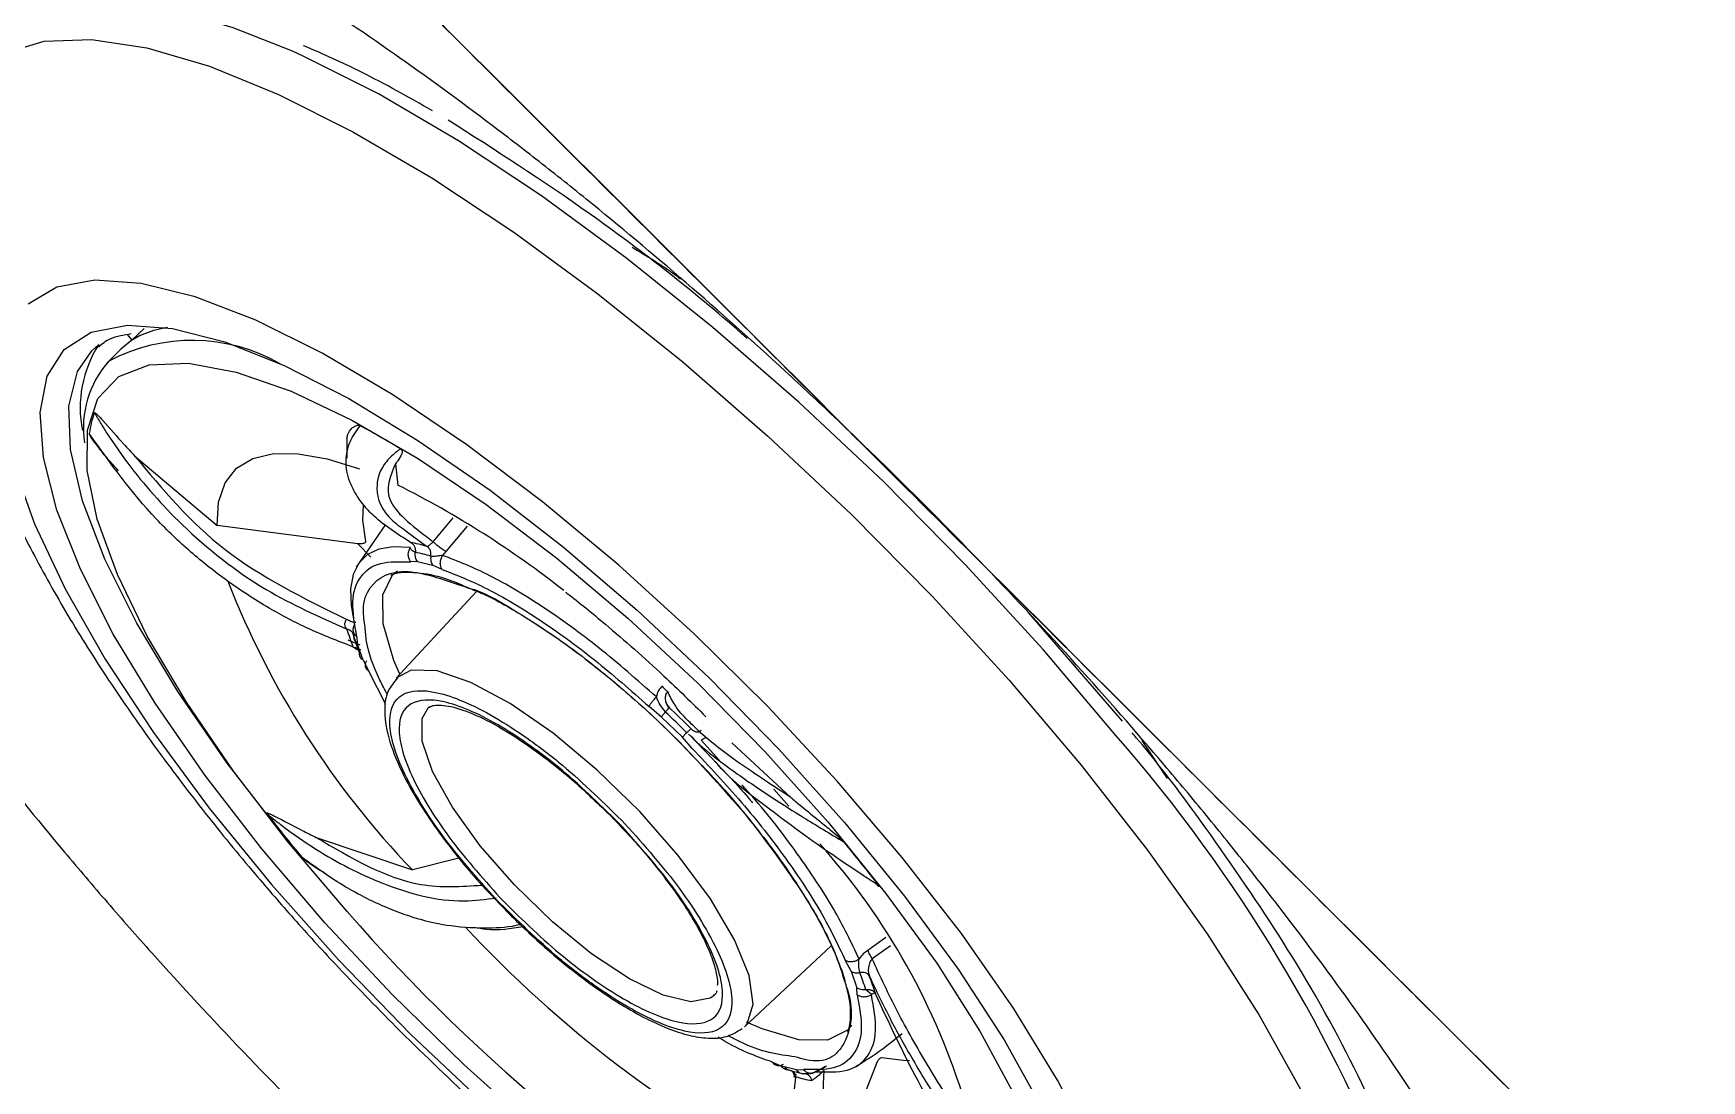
# Model space of a CAD drawing. Header units: inches. Extents: x 2 to 86, y -22 to 129.
# Drawn here: x 74.037 to 75.734, y 70.135 to 71.2 of the extents above; entities that cross this region are included whole.
import ezdxf

# ---------------------------------------------------------------- set-up
doc = ezdxf.new("R2010")
doc.units = ezdxf.units.IN
doc.header["$MEASUREMENT"] = 0
doc.layers.add('1', color=4, linetype='Continuous')
doc.layers.add('BDIM_CYAN', color=4, linetype='Continuous')

# ---------------------------------------------------------------- blocks, each defined once
blk = doc.blocks.new('2020 HS PILLOW')
at = {"layer": '1', "color": 2}
for points, knots in [([(5.8034, -0.0127), (5.5758, -0.0117), (5.1207, -0.0097), (4.4379, -0.0073), (3.7551, -0.0052), (3.0724, -0.0034), (2.3896, -0.0021), (1.7069, -0.001), (1.0241, -0.0003), (0.3414, 0), (-0.3414, 0), (-1.0241, -0.0003), (-1.7069, -0.001), (-2.3896, -0.0021), (-3.0724, -0.0034), (-3.7551, -0.0052), (-4.4379, -0.0073), (-5.1207, -0.0097), (-5.5758, -0.0117), (-5.8034, -0.0127)], [0, 0, 0, 0, 0.058824, 0.117648, 0.176472, 0.235295, 0.294119, 0.352942, 0.411765, 0.470588, 0.529412, 0.588235, 0.647058, 0.705881, 0.764705, 0.823528, 0.882352, 0.941176, 1, 1, 1, 1]), ([(5.8027, -0.0093), (4.0523, -0.005), (0.1838, 0.0045), (-3.6846, -0.0044), (-5.8027, -0.0093)], [0, 0, 0, 0, 0.452479, 1, 1, 1, 1]), ([(-5.1105, -0.9929), (-5.0125, -0.992), (-4.8162, -0.9901), (-4.5213, -0.9874), (-4.2256, -0.9849), (-3.929, -0.9826), (-3.6317, -0.9804), (-3.3335, -0.9784), (-3.0345, -0.9766), (-2.7347, -0.9749), (-2.4341, -0.9734), (-2.1327, -0.9721), (-1.8304, -0.9709), (-1.5274, -0.9699), (-1.2235, -0.9691), (-0.9188, -0.9685), (-0.6132, -0.968), (-0.3069, -0.9677), (0.0908, -0.9676), (0.5785, -0.9679), (1.1551, -0.9689), (1.7288, -0.9705), (2.2996, -0.9727), (2.8674, -0.9755), (3.4323, -0.979), (3.9943, -0.983), (4.5534, -0.9876), (4.9251, -0.9912), (5.1105, -0.9929)], [0, 0, 0, 0, 0.028776, 0.057631, 0.086566, 0.11558, 0.144673, 0.173846, 0.203098, 0.232429, 0.26184, 0.291331, 0.320902, 0.350552, 0.380282, 0.410091, 0.439981, 0.46995, 0.5, 0.556693, 0.613101, 0.669223, 0.725062, 0.780616, 0.835887, 0.890874, 0.945579, 1, 1, 1, 1]), ([(5.1101, -1.4421), (5.0128, -1.4412), (4.8181, -1.4394), (4.5261, -1.4369), (4.2341, -1.4345), (3.9421, -1.4324), (3.6501, -1.4303), (3.3581, -1.4285), (3.0661, -1.4267), (2.7741, -1.4252), (2.4821, -1.4238), (2.1901, -1.4225), (1.8981, -1.4214), (1.606, -1.4205), (1.314, -1.4197), (1.022, -1.4191), (0.73, -1.4186), (0.438, -1.4183), (0.146, -1.4182), (-0.146, -1.4182), (-0.438, -1.4183), (-0.73, -1.4186), (-1.022, -1.4191), (-1.314, -1.4197), (-1.606, -1.4205), (-1.8981, -1.4214), (-2.1901, -1.4225), (-2.4821, -1.4238), (-2.7741, -1.4252), (-3.0661, -1.4267), (-3.3581, -1.4285), (-3.6501, -1.4303), (-3.9421, -1.4324), (-4.2341, -1.4345), (-4.5261, -1.4369), (-4.8181, -1.4394), (-5.0128, -1.4412), (-5.1101, -1.4421)], [0, 0, 0, 0, 0.028576, 0.05715, 0.085725, 0.114298, 0.142871, 0.171443, 0.200015, 0.228587, 0.257158, 0.285728, 0.314298, 0.342868, 0.371438, 0.400008, 0.428577, 0.457146, 0.485715, 0.514285, 0.542854, 0.571423, 0.599992, 0.628562, 0.657132, 0.685702, 0.714272, 0.742842, 0.771413, 0.799985, 0.828557, 0.857129, 0.885702, 0.914275, 0.94285, 0.971424, 1, 1, 1, 1])]:
    blk.add_open_spline(points, degree=3, knots=knots, dxfattribs=at)
blk = doc.blocks.new('2026 RHYTHM')
at = {"layer": 'BDIM_CYAN', "color": 3}
for p, q in [((71.7767, 69.9141), (71.7642, 69.9024)), ((71.7642, 69.9024), (71.7528, 69.8931)), ((71.7592, 69.9081), (71.7642, 69.9024)), ((71.7528, 69.8931), (71.7388, 69.8792)), ((71.9829, 69.802), (71.9826, 69.7825)), ((71.7668, 69.7849), (71.8507, 69.7139)), ((72.0324, 69.7768), (72.0347, 69.755)), ((71.9938, 69.6952), (71.8507, 69.7139)), ((72.0222, 69.715), (71.9922, 69.6715)), ((72.0706, 69.6974), (72.0909, 69.7218)), ((72.1053, 69.7133), (72.0836, 69.6874)), ((72.0073, 69.6818), (71.9938, 69.6952)), ((72.0446, 69.7073), (72.0638, 69.6928)), ((72.0546, 69.6774), (72.0478, 69.6769)), ((72.0546, 69.6774), (72.07, 69.6737)), ((72.0836, 69.6874), (72.0802, 69.6836)), ((72.0796, 69.6693), (72.07, 69.6737)), ((72.1149, 69.6471), (72.0329, 69.5587)), ((72.7716, 69.515), (72.6757, 69.6257)), ((71.9838, 69.5977), (71.9961, 69.5928)), ((71.9896, 69.6059), (71.9897, 69.6011)), ((71.993, 69.6009), (71.9934, 69.594)), ((71.9992, 69.5772), (71.9934, 69.594)), ((71.9992, 69.5772), (72.0051, 69.5659)), ((72.0224, 69.532), (72.0051, 69.5659)), ((72.0653, 69.5285), (72.0668, 69.5299)), ((72.3028, 69.5192), (72.2901, 69.53)), ((72.3104, 69.5288), (72.3078, 69.5329)), ((72.3028, 69.5192), (72.324, 69.4987)), ((72.3341, 69.4874), (72.324, 69.4987)), ((72.3474, 69.4982), (72.343, 69.4957)), ((72.3619, 69.475), (72.343, 69.4957)), ((72.3742, 69.4929), (72.4342, 69.4376)), ((72.7914, 69.4953), (72.8172, 69.4567)), ((72.4172, 69.446), (72.4323, 69.4286)), ((71.9517, 69.3968), (72.0494, 69.3638)), ((72.0966, 69.3759), (72.0494, 69.3638)), ((72.1327, 69.3352), (72.1477, 69.3193)), ((72.3871, 69.2044), (72.4755, 69.2865)), ((72.5309, 69.2951), (72.5127, 69.282)), ((72.5358, 69.2868), (72.5171, 69.2733)), ((72.4956, 69.2608), (72.4897, 69.2721)), ((72.4956, 69.2608), (72.5014, 69.2439)), ((72.3569, 69.2368), (72.355, 69.2351)), ((72.5018, 69.237), (72.5014, 69.2439)), ((72.5163, 69.2371), (72.5104, 69.2422)), ((72.5205, 69.2391), (72.5163, 69.2371)), ((72.4152, 69.1687), (72.4248, 69.1643)), ((72.471, 69.0383), (72.5212, 69.1658)), ((72.4402, 69.1605), (72.4248, 69.1643)), ((72.4402, 69.1605), (72.4471, 69.1611))]:
    blk.add_line(p, q, dxfattribs=at)
at = {"layer": 'BDIM_CYAN', "color": 3, "flags": 128}
for points in [[(71.9275, 70.196), (71.8672, 70.22), (71.8027, 70.2389), (71.7456, 70.2476), (71.6969, 70.2458), (71.6571, 70.2337), (71.6269, 70.2114), (71.6218, 70.2055)], [(71.5822, 70.1307), (71.5858, 70.1405), (71.6058, 70.1723), (71.6357, 70.1943), (71.675, 70.2063), (71.7231, 70.208), (71.7794, 70.1995), (71.8431, 70.1808), (71.9133, 70.1522), (71.989, 70.1142), (72.0691, 70.0673), (72.1526, 70.012), (72.2382, 69.9493), (72.3248, 69.8799), (72.4111, 69.8049), (72.4959, 69.7253), (72.578, 69.6422), (72.6564, 69.5568), (72.7298, 69.4702)], [(72.7654, 69.5002), (72.691, 69.5879), (72.6117, 69.6744), (72.5285, 69.7586), (72.4425, 69.8392), (72.3551, 69.9152), (72.2674, 69.9855), (72.1807, 70.0491), (72.0962, 70.105), (72.015, 70.1526), (71.9383, 70.1911), (71.9275, 70.196)], [(72.5477, 69.3766), (72.4816, 69.4541), (72.4106, 69.5303), (72.3361, 69.6039), (72.2594, 69.6736), (72.1818, 69.738), (72.1047, 69.7961), (72.0295, 69.8468), (71.9575, 69.8892), (71.8901, 69.9226), (71.8283, 69.9463), (71.7734, 69.9599), (71.7263, 69.9633), (71.6878, 69.9563), (71.6587, 69.939)], [(71.6432, 69.7763), (71.6649, 69.7158), (71.6964, 69.6494), (71.737, 69.5782), (71.7861, 69.5036), (71.8428, 69.4267), (71.906, 69.3491), (71.9747, 69.272), (72.0476, 69.197), (72.1234, 69.1252)], [(72.7419, 69.0812), (72.7057, 69.1501), (72.6608, 69.2232), (72.6078, 69.2992), (72.5477, 69.3766)], [(71.8964, 69.3851), (71.8385, 69.4599), (71.7878, 69.5332), (71.7452, 69.6035), (71.7117, 69.6694), (71.6878, 69.7296), (71.6741, 69.7831), (71.6707, 69.8287), (71.6779, 69.8656), (71.6953, 69.893), (71.7228, 69.9105), (71.7596, 69.9176), (71.8053, 69.9142), (71.8587, 69.9005), (71.919, 69.8766), (71.9849, 69.8431), (72.0551, 69.8005), (72.1284, 69.7497), (72.2032, 69.6918), (72.278, 69.6278), (72.3516, 69.5589), (72.4223, 69.4866), (72.4889, 69.4122), (72.55, 69.3372), (72.6045, 69.263), (72.6512, 69.191), (72.6894, 69.1228)], [(72.176, 69.0993), (72.1016, 69.1659), (72.0293, 69.2367), (71.9604, 69.3102), (71.8964, 69.3851)], [(71.7233, 69.8915), (71.7279, 69.8957), (71.7308, 69.898)], [(71.9368, 69.3762), (71.9186, 69.3982), (71.8611, 69.4725), (71.811, 69.5451), (71.7692, 69.6147), (71.7367, 69.6798), (71.714, 69.739), (71.7016, 69.7912), (71.6998, 69.8353), (71.7087, 69.8704), (71.7233, 69.8915)], [(71.9831, 69.3214), (71.9229, 69.392), (71.8676, 69.4641), (71.8195, 69.5344), (71.7798, 69.6015), (71.7494, 69.664), (71.7288, 69.7205), (71.7186, 69.7699), (71.7189, 69.811), (71.7296, 69.8431), (71.7507, 69.8653), (71.7817, 69.8774), (71.8218, 69.8789), (71.8702, 69.8698), (71.926, 69.8504), (71.9878, 69.8211), (72.0545, 69.7824), (72.1245, 69.7353), (72.1964, 69.6807), (72.2686, 69.6198), (72.3397, 69.5538), (72.408, 69.4842), (72.4722, 69.4125), (72.5308, 69.3402), (72.5827, 69.2689), (72.6267, 69.2), (72.6618, 69.135)], [(71.8507, 69.7139), (71.8523, 69.7378), (71.8589, 69.7574), (71.8705, 69.7722), (71.887, 69.7821), (71.908, 69.7871), (71.9334, 69.7869), (71.9627, 69.7817), (71.9956, 69.7715)], [(71.9993, 69.7351), (71.9988, 69.7194), (72.0017, 69.6978)], [(72.0473, 69.6915), (72.03, 69.6922), (72.0154, 69.6898), (72.0036, 69.6843), (71.9948, 69.6757), (71.9891, 69.6641), (71.9865, 69.6496), (71.987, 69.6326), (71.9907, 69.613)], [(72.0366, 69.5628), (72.0307, 69.5767), (72.0197, 69.6141), (72.0192, 69.6435), (72.0292, 69.6637), (72.0343, 69.6678)], [(72.3871, 69.2044), (72.3898, 69.2073), (72.3962, 69.2274), (72.3919, 69.2564), (72.3771, 69.2927), (72.3525, 69.3343), (72.3197, 69.3786), (72.2806, 69.4232), (72.2374, 69.4653), (72.1927, 69.5027), (72.149, 69.533), (72.1089, 69.5545), (72.0746, 69.5661), (72.0483, 69.567), (72.0329, 69.5587)], [(72.355, 69.2351), (72.3524, 69.2333), (72.3326, 69.2296), (72.3046, 69.2364), (72.2702, 69.2531), (72.2317, 69.2786), (72.1918, 69.3112), (72.1532, 69.3487), (72.1185, 69.3884), (72.0901, 69.4277), (72.07, 69.464), (72.0594, 69.4947), (72.0592, 69.5177), (72.0653, 69.5285)], [(72.7298, 69.4702), (72.7972, 69.3838), (72.8578, 69.2987), (72.9106, 69.2161), (72.9549, 69.1371), (72.9901, 69.063), (73.0157, 68.9946), (73.0314, 68.9331), (73.0368, 68.8791), (73.032, 68.8336), (73.017, 68.7971), (72.992, 68.7702), (72.9593, 68.7537)], [(72.4962, 69.2059), (72.492, 69.2008), (72.4718, 69.1907), (72.4424, 69.1912), (72.4051, 69.2022), (72.3891, 69.2091)], [(72.527, 69.173), (72.5485, 69.1703), (72.5551, 69.1702)]]:
    blk.add_lwpolyline(points, dxfattribs=at)
at = {"layer": 'BDIM_CYAN', "color": 3}
for centre, radius, start, end in [((71.8117, 69.8252), 0.0906, 97.3184, 121.6097), ((71.8305, 69.8335), 0.119, 147.4428, 191.0516), ((71.8255, 69.7211), 0.181, 60.3557, 117.9808), ((71.8158, 69.8134), 0.101, 138.1048, 188.7504), ((71.8205, 69.7946), 0.1005, 160.2183, 172.7061), ((71.5115, 68.9208), 1.0175, 58.8811, 61.5466), ((71.5938, 68.8753), 0.984, 51.7208, 63.3812), ((72.0128, 69.5177), 0.1824, 73.7702, 79.0379), ((72.0188, 69.5132), 0.1767, 73.7702, 79.0379), ((72.6925, 69.9816), 0.8918, 201.3222, 223.8507), ((72.2303, 69.6836), 0.2586, 196.8842, 201.0576), ((72.2294, 69.6738), 0.2505, 196.8841, 201.0576), ((71.522, 68.6938), 1.1427, 45.1049, 46.6217), ((71.4999, 68.6717), 1.1799, 45.1049, 46.6217), ((71.5497, 68.4409), 1.6125, 21.0677, 41.068), ((73.3355, 70.5364), 1.8168, 217.8719, 219.683), ((71.9418, 68.9244), 0.6998, 16.7647, 41.7361), ((71.09, 68.2323), 1.8168, 37.8719, 39.6829), ((73.3046, 70.4668), 1.7487, 220.9173, 240.9293), ((73.0131, 70.1569), 1.246, 223.1042, 242.1976), ((72.2708, 69.1695), 0.2505, 16.8841, 21.0576), ((72.273, 69.1628), 0.2586, 16.8841, 21.0576), ((72.4833, 69.3375), 0.1843, 253.8338, 257.5778), ((72.4904, 69.3287), 0.1824, 253.7711, 259.0375)]:
    blk.add_arc(centre, radius, start, end, dxfattribs=at)
for points, knots in [([(74.7783, 69.655), (74.5347, 69.8993), (74.0473, 70.3878), (73.316, 71.1203), (72.5844, 71.8525), (71.8525, 72.5844), (71.1203, 73.316), (70.3878, 74.0473), (69.8993, 74.5347), (69.655, 74.7783)], [0, 0, 0, 0, 0.142857, 0.285714, 0.428571, 0.571429, 0.714286, 0.857143, 1, 1, 1, 1]), ([(71.3327, 70.4608), (71.3636, 70.4703), (71.3999, 70.4729), (71.4622, 70.467), (71.4842, 70.4633), (71.5311, 70.4526), (71.5559, 70.4455), (71.6329, 70.4196), (71.688, 70.396), (71.7615, 70.3589), (71.7765, 70.351), (71.8068, 70.3346), (71.8222, 70.326), (71.8691, 70.299), (71.9007, 70.2797), (71.9969, 70.218), (72.0628, 70.1719), (72.1474, 70.1079), (72.1645, 70.0947), (72.1985, 70.068), (72.2156, 70.0544), (72.2665, 70.013), (72.3342, 69.9561), (72.4015, 69.8959), (72.4517, 69.8495), (72.4685, 69.8339), (72.5018, 69.8021), (72.5185, 69.786), (72.6011, 69.7051), (72.6644, 69.6392), (72.7554, 69.5386), (72.7851, 69.5047), (72.8286, 69.4535), (72.843, 69.4363), (72.871, 69.4022), (72.8847, 69.3852), (72.9519, 69.3006), (73.0011, 69.2339), (73.0569, 69.1519), (73.0678, 69.1355), (73.089, 69.103), (73.0993, 69.0868), (73.1288, 69.0389), (73.1471, 69.0078), (73.1973, 68.9168), (73.225, 68.8592), (73.2574, 68.7775), (73.2665, 68.7514), (73.2814, 68.7017), (73.2872, 68.6781), (73.2954, 68.6333), (73.2979, 68.612), (73.2996, 68.572), (73.2987, 68.5531), (73.291, 68.5013), (73.2792, 68.4729), (73.2564, 68.4447), (73.2514, 68.4395), (73.2406, 68.4298), (73.2348, 68.4253), (73.2161, 68.413), (73.2021, 68.4065), (73.1559, 68.3919), (73.1194, 68.3887), (73.0665, 68.393), (73.0555, 68.3942), (73.0329, 68.3976), (73.0213, 68.3997), (72.9858, 68.4072), (72.9363, 68.4205), (72.8825, 68.4401), (72.8405, 68.4572), (72.8262, 68.4633), (72.7972, 68.4764), (72.7823, 68.4833), (72.7072, 68.5199), (72.6448, 68.5548), (72.5477, 68.6153), (72.5147, 68.6368), (72.4644, 68.6713), (72.4474, 68.6831), (72.4135, 68.7074), (72.3965, 68.7197), (72.3117, 68.7828), (72.2437, 68.8373), (72.1587, 68.9105), (72.1416, 68.9254), (72.1076, 68.9557), (72.0905, 68.9711), (72.0399, 69.0176), (72.0067, 69.0492), (71.9087, 69.1453), (71.8454, 69.2114), (71.7691, 69.2965), (71.754, 69.3137), (71.7244, 69.3478), (71.7098, 69.3649), (71.667, 69.4161), (71.6394, 69.4501), (71.5864, 69.5181), (71.5609, 69.552), (71.5119, 69.6198), (71.4884, 69.6537), (71.4223, 69.7535), (71.3839, 69.8175), (71.3345, 69.9098), (71.3194, 69.94), (71.2922, 69.999), (71.2803, 70.0274), (71.2492, 70.1092), (71.2349, 70.1595), (71.225, 70.2167), (71.2234, 70.2278), (71.2211, 70.2495), (71.2204, 70.26), (71.2195, 70.2903), (71.2205, 70.309), (71.2258, 70.3436), (71.2301, 70.3594), (71.239, 70.381), (71.2424, 70.3878), (71.2499, 70.4007), (71.2541, 70.4068), (71.2772, 70.4352), (71.3018, 70.4513), (71.3327, 70.4608)], [0, 0, 0, 0, 0.03125, 0.03125, 0.046875, 0.046875, 0.0625, 0.0625, 0.09375, 0.09375, 0.101563, 0.101563, 0.109375, 0.109375, 0.125, 0.125, 0.15625, 0.15625, 0.164063, 0.164063, 0.171875, 0.171875, 0.1875, 0.203125, 0.203125, 0.210938, 0.210938, 0.21875, 0.21875, 0.25, 0.25, 0.265625, 0.265625, 0.273438, 0.273438, 0.28125, 0.28125, 0.3125, 0.3125, 0.320313, 0.320313, 0.328125, 0.328125, 0.34375, 0.34375, 0.375, 0.375, 0.390625, 0.390625, 0.40625, 0.40625, 0.421875, 0.421875, 0.4375, 0.4375, 0.46875, 0.46875, 0.476563, 0.476563, 0.484375, 0.484375, 0.5, 0.5, 0.53125, 0.53125, 0.539063, 0.539063, 0.546875, 0.546875, 0.5625, 0.578125, 0.578125, 0.585938, 0.585938, 0.59375, 0.59375, 0.625, 0.625, 0.640625, 0.640625, 0.648438, 0.648438, 0.65625, 0.65625, 0.6875, 0.6875, 0.695313, 0.695313, 0.703125, 0.703125, 0.71875, 0.71875, 0.75, 0.75, 0.757813, 0.757813, 0.765625, 0.765625, 0.78125, 0.78125, 0.796875, 0.796875, 0.8125, 0.8125, 0.84375, 0.84375, 0.859375, 0.859375, 0.875, 0.875, 0.90625, 0.90625, 0.914063, 0.914063, 0.921875, 0.921875, 0.9375, 0.9375, 0.953125, 0.953125, 0.960938, 0.960938, 0.96875, 0.96875, 1, 1, 1, 1]), ([(72.0698, 70.1356), (72.0456, 70.1493), (72.0001, 70.175), (71.9583, 70.1932), (71.9388, 70.2017)], [0, 0, 0, 0, 0.532734, 1, 1, 1, 1]), ([(71.5838, 70.1356), (71.58, 70.1226), (71.5716, 70.094), (71.5658, 70.0414), (71.5671, 69.9746), (71.5796, 69.8985), (71.6029, 69.82), (71.6326, 69.7472), (71.6661, 69.6795), (71.7033, 69.6143), (71.7449, 69.5491), (71.7902, 69.4846), (71.8383, 69.4214), (71.8846, 69.3649), (71.929, 69.3137), (71.9764, 69.2616), (72.0119, 69.2255), (72.0326, 69.2043)], [0, 0, 0, 0, 0.047072, 0.103928, 0.167376, 0.25296, 0.339459, 0.419867, 0.492032, 0.561417, 0.632032, 0.701241, 0.766271, 0.831928, 0.880139, 0.929715, 1, 1, 1, 1]), ([(72.39, 69.9042), (72.3864, 69.9073), (72.3333, 69.9538), (72.2286, 70.0349), (72.1335, 70.0956), (72.0859, 70.126)], [0, 0, 0, 0, 0.034513, 0.517257, 1, 1, 1, 1]), ([(72.2729, 69.997), (72.2878, 69.988), (72.3039, 69.9783), (72.3209, 69.9657), (72.3221, 69.9648)], [0, 0, 0, 0, 0.9245388, 1, 1, 1, 1]), ([(71.73, 69.8955), (71.7338, 69.8987), (71.7418, 69.9053), (71.7559, 69.9078), (71.7634, 69.9091)], [0, 0, 0, 0, 0.4686691, 1, 1, 1, 1]), ([(71.726, 69.8286), (71.726, 69.8287), (71.726, 69.8287), (71.7262, 69.8288), (71.7264, 69.8287), (71.7268, 69.8285), (71.7276, 69.8279), (71.7304, 69.8252), (71.7401, 69.8144), (71.7523, 69.8004), (71.7632, 69.7888), (71.7668, 69.7849)], [0, 0, 0, 0, 0.0055006, 0.0110552, 0.016084, 0.0215799, 0.030977, 0.0603237, 0.1952739, 0.7306037, 1, 1, 1, 1]), ([(71.726, 69.8286), (71.7264, 69.828), (71.7274, 69.8262), (71.7305, 69.8209), (71.7407, 69.8043), (71.7664, 69.7668), (71.8176, 69.7089), (71.893, 69.6486), (71.9548, 69.621), (71.9828, 69.6085)], [0, 0, 0, 0, 0.007325, 0.019566, 0.058651, 0.192116, 0.441769, 0.746986, 1, 1, 1, 1]), ([(72.0475, 69.6968), (72.0341, 69.7054), (72.0152, 69.7175), (71.9994, 69.7349), (71.9911, 69.7467), (71.9838, 69.7618), (71.9807, 69.7797), (71.9846, 69.7989), (71.9925, 69.8101), (71.9963, 69.8154)], [0, 0, 0, 0, 0.229238, 0.322198, 0.414546, 0.50635, 0.67863, 0.847274, 1, 1, 1, 1]), ([(71.9829, 69.802), (71.9831, 69.8032), (71.9835, 69.8066), (71.9857, 69.8107), (71.9888, 69.8139), (71.9919, 69.8153), (71.9937, 69.8165), (71.996, 69.8155), (71.9963, 69.8154)], [0, 0, 0, 0, 0.191797, 0.519052, 0.729035, 0.856173, 0.983899, 1, 1, 1, 1]), ([(71.7505, 69.7696), (71.7468, 69.7736), (71.7396, 69.7813), (71.7314, 69.7916), (71.7258, 69.7991), (71.7228, 69.8035), (71.7214, 69.8058), (71.7209, 69.8069), (71.7209, 69.8073), (71.7208, 69.8074)], [0, 0, 0, 0, 0.312375, 0.613129, 0.794948, 0.899841, 0.958079, 0.989456, 1, 1, 1, 1]), ([(71.9889, 69.5907), (71.9737, 69.5965), (71.9444, 69.6077), (71.9013, 69.6306), (71.8611, 69.6567), (71.8229, 69.6872), (71.7721, 69.7352), (71.742, 69.7776), (71.7208, 69.8074)], [0, 0, 0, 0, 0.134858, 0.259599, 0.404069, 0.533562, 0.672142, 1, 1, 1, 1]), ([(71.7668, 69.7849), (71.795, 69.751), (71.8521, 69.6826), (71.9389, 69.64), (71.9827, 69.6185)], [0, 0, 0, 0, 0.495173, 1, 1, 1, 1]), ([(72.0374, 69.7919), (72.0371, 69.7917), (72.0364, 69.7912), (72.0343, 69.7897), (72.0282, 69.7847), (72.0168, 69.7727), (72.0104, 69.7504), (72.019, 69.7252), (72.0392, 69.7111), (72.0446, 69.7073)], [0, 0, 0, 0, 0.008532, 0.022791, 0.06832, 0.223789, 0.514602, 0.870138, 1, 1, 1, 1]), ([(72.0324, 69.7768), (72.0268, 69.7642), (72.0156, 69.7387), (72.0521, 69.7113), (72.0706, 69.6974)], [0, 0, 0, 0, 0.495173, 1, 1, 1, 1]), ([(72.0374, 69.7919), (72.0375, 69.7918), (72.0376, 69.7917), (72.0379, 69.7915), (72.0382, 69.7912), (72.0384, 69.7909), (72.0388, 69.7904), (72.0392, 69.7887), (72.0379, 69.7846), (72.0351, 69.7807), (72.0331, 69.7778), (72.0324, 69.7768)], [0, 0, 0, 0, 0.0055006, 0.0110552, 0.016084, 0.0215799, 0.030977, 0.0603237, 0.1952739, 0.7306037, 1, 1, 1, 1]), ([(72.0017, 69.6978), (72.0017, 69.6975), (72.0018, 69.6971), (72.0012, 69.6964), (72.0003, 69.6958), (71.999, 69.6954), (71.9967, 69.6951), (71.9949, 69.6952), (71.9938, 69.6952)], [0, 0, 0, 0, 0.127623, 0.255996, 0.374285, 0.494115, 0.688929, 1, 1, 1, 1]), ([(72.0638, 69.6928), (72.0642, 69.6928), (72.0648, 69.6929), (72.0662, 69.6937), (72.0675, 69.6946), (72.0685, 69.6955), (72.0696, 69.6964), (72.0702, 69.6971), (72.0706, 69.6974)], [0, 0, 0, 0, 0.277558, 0.532524, 0.651825, 0.767232, 0.882131, 1, 1, 1, 1]), ([(72.0682, 69.6828), (72.0683, 69.6839), (72.0685, 69.6862), (72.0675, 69.6892), (72.0659, 69.6915), (72.0645, 69.6924), (72.0638, 69.6928)], [0, 0, 0, 0, 0.266689, 0.531115, 0.778754, 1, 1, 1, 1]), ([(72.0836, 69.6874), (72.0832, 69.6876), (72.0824, 69.6881), (72.0807, 69.6891), (72.0788, 69.6905), (72.0767, 69.6921), (72.0746, 69.6937), (72.0729, 69.6952), (72.0715, 69.6965), (72.0709, 69.6971), (72.0706, 69.6974)], [0, 0, 0, 0, 0.112211, 0.235183, 0.366441, 0.502102, 0.637431, 0.767756, 0.88937, 1, 1, 1, 1]), ([(71.993, 69.6009), (71.9908, 69.6133), (71.9862, 69.6384), (71.9952, 69.6633), (72.0147, 69.6779), (72.0368, 69.6773), (72.0478, 69.6769)], [0, 0, 0, 0, 0.247012, 0.5, 0.752988, 1, 1, 1, 1]), ([(72.0524, 69.6866), (72.0511, 69.6872), (72.0487, 69.6883), (72.0477, 69.6905), (72.0473, 69.6915)], [0, 0, 0, 0, 0.571404, 1, 1, 1, 1]), ([(72.0682, 69.6828), (72.0681, 69.6819), (72.0679, 69.6803), (72.0682, 69.6778), (72.0689, 69.6756), (72.0696, 69.6743), (72.07, 69.6737)], [0, 0, 0, 0, 0.257259, 0.51339, 0.762603, 1, 1, 1, 1]), ([(72.0802, 69.6836), (72.0793, 69.6835), (72.078, 69.6833), (72.0759, 69.6829), (72.0736, 69.6825), (72.0707, 69.6823), (72.069, 69.6826), (72.0682, 69.6828)], [0, 0, 0, 0, 0.224307, 0.303573, 0.473827, 0.745729, 1, 1, 1, 1]), ([(72.2976, 69.5397), (72.2782, 69.5567), (72.2395, 69.5908), (72.1817, 69.6323), (72.1269, 69.6653), (72.0958, 69.6775), (72.0802, 69.6836)], [0, 0, 0, 0, 0.25, 0.5, 0.75, 1, 1, 1, 1]), ([(72.0014, 69.6104), (72.0005, 69.6165), (71.998, 69.6334), (72.0077, 69.6579), (72.038, 69.6744), (72.0844, 69.6582), (72.1064, 69.6504)], [0, 0, 0, 0, 0.110295, 0.305973, 0.669472, 1, 1, 1, 1]), ([(72.0278, 69.6638), (72.0277, 69.6638), (72.0271, 69.6634), (72.033, 69.6658), (72.0428, 69.6668), (72.0606, 69.6658), (72.0815, 69.6614), (72.0998, 69.6535), (72.1065, 69.6505)], [0, 0, 0, 0, 0.017275, 0.135367, 0.318501, 0.505868, 0.816348, 1, 1, 1, 1]), ([(72.0796, 69.6693), (72.0945, 69.6635), (72.1246, 69.6517), (72.1779, 69.6197), (72.2341, 69.5792), (72.2716, 69.5463), (72.2901, 69.53)], [0, 0, 0, 0, 0.2470114, 0.5, 0.7529886, 1, 1, 1, 1]), ([(74.7783, 69.655), (74.7057, 69.5835), (74.6323, 69.511), (74.4823, 69.3629), (74.4059, 69.2877), (74.1729, 69.0577), (74.0126, 68.8986), (73.5178, 68.4035), (73.1691, 68.0495), (72.6197, 67.4818), (72.4322, 67.2864), (72.0484, 66.8835), (71.8521, 66.676), (71.4502, 66.2495), (71.2446, 66.0305), (70.9276, 65.6955), (70.8205, 65.5829), (70.6566, 65.4125), (70.6014, 65.3554), (70.4905, 65.2409), (70.4348, 65.1836), (70.379, 65.1262)], [0, 0, 0, 0, 0.0625, 0.0625, 0.125, 0.125, 0.25, 0.25, 0.5, 0.5, 0.625, 0.625, 0.75, 0.75, 0.875, 0.875, 0.9375, 0.9375, 0.96875, 0.96875, 1, 1, 1, 1]), ([(72.1064, 69.6504), (72.1084, 69.6499), (72.1223, 69.6464), (72.1575, 69.6254), (72.2058, 69.5942), (72.2569, 69.5538), (72.3218, 69.4959), (72.3639, 69.4478), (72.3913, 69.4166)], [0, 0, 0, 0, 0.027766, 0.192549, 0.360829, 0.529109, 0.693892, 1, 1, 1, 1]), ([(72.1065, 69.6505), (72.1114, 69.6486), (72.1294, 69.6416), (72.1631, 69.6221), (72.2027, 69.5957), (72.2361, 69.5703), (72.2658, 69.5456), (72.2939, 69.5205), (72.3127, 69.5021), (72.3217, 69.4933)], [0, 0, 0, 0, 0.081528, 0.29798, 0.481574, 0.624874, 0.741212, 0.876168, 1, 1, 1, 1]), ([(72.2051, 69.6463), (72.2055, 69.646), (72.2184, 69.6364), (72.2422, 69.6167), (72.2753, 69.5883), (72.3098, 69.5571), (72.3338, 69.5335), (72.348, 69.5196)], [0, 0, 0, 0, 0.010185, 0.289059, 0.49328, 0.700586, 1, 1, 1, 1]), ([(71.9828, 69.6085), (71.9823, 69.6092), (71.9813, 69.6105), (71.9807, 69.6128), (71.9808, 69.6147), (71.9812, 69.6161), (71.9818, 69.6174), (71.9824, 69.6181), (71.9827, 69.6185)], [0, 0, 0, 0, 0.277554, 0.532524, 0.651828, 0.767234, 0.882133, 1, 1, 1, 1]), ([(71.9919, 69.6155), (71.9915, 69.6154), (71.9906, 69.6153), (71.9888, 69.6157), (71.9867, 69.6164), (71.9846, 69.6174), (71.9833, 69.6181), (71.9827, 69.6185)], [0, 0, 0, 0, 0.2089868, 0.4239841, 0.6310335, 0.8242433, 1, 1, 1, 1]), ([(71.9897, 69.6011), (71.9896, 69.602), (71.9895, 69.6039), (71.9878, 69.6062), (71.9855, 69.6078), (71.9837, 69.6083), (71.9828, 69.6085)], [0, 0, 0, 0, 0.2666888, 0.5311147, 0.7787535, 1, 1, 1, 1]), ([(72.0241, 69.542), (72.0214, 69.547), (72.0107, 69.5671), (72.0027, 69.5908), (72.0017, 69.6058), (72.0014, 69.6104)], [0, 0, 0, 0, 0.184166, 0.747564, 1, 1, 1, 1]), ([(71.997, 69.5876), (71.9966, 69.5875), (71.9948, 69.5872), (71.9919, 69.5882), (71.9899, 69.5898), (71.9889, 69.5907)], [0, 0, 0, 0, 0.131949, 0.569734, 1, 1, 1, 1]), ([(72.0344, 69.559), (72.0307, 69.5547), (72.0225, 69.5452), (72.0201, 69.5228), (72.025, 69.4951), (72.0389, 69.4615), (72.0579, 69.4286), (72.0777, 69.4), (72.0973, 69.3747), (72.1149, 69.3536), (72.1276, 69.3404), (72.1327, 69.3352)], [0, 0, 0, 0, 0.096245, 0.213566, 0.369404, 0.521076, 0.655404, 0.764303, 0.847399, 0.939063, 1, 1, 1, 1]), ([(72.1348, 69.3336), (72.1154, 69.3555), (72.0856, 69.3891), (72.0562, 69.4334), (72.0389, 69.4656), (72.0285, 69.4938), (72.0243, 69.5232), (72.0354, 69.5459), (72.0662, 69.5477), (72.1009, 69.5361), (72.1324, 69.5202), (72.1666, 69.498), (72.2123, 69.4633), (72.2449, 69.4312), (72.266, 69.4104)], [0, 0, 0, 0, 0.119728, 0.18418, 0.25, 0.31582, 0.380272, 0.5, 0.619728, 0.68418, 0.75, 0.81582, 0.880272, 1, 1, 1, 1]), ([(72.3035, 69.5506), (72.3021, 69.5491), (72.2992, 69.5461), (72.2981, 69.542), (72.2976, 69.5397)], [0, 0, 0, 0, 0.459104, 1, 1, 1, 1]), ([(72.3069, 69.5244), (72.3049, 69.5267), (72.301, 69.5314), (72.2987, 69.5369), (72.2976, 69.5397)], [0, 0, 0, 0, 0.490746, 1, 1, 1, 1]), ([(72.3035, 69.5506), (72.304, 69.5499), (72.3052, 69.5486), (72.3068, 69.547), (72.3082, 69.5457), (72.3088, 69.5453), (72.3091, 69.5451)], [0, 0, 0, 0, 0.245337, 0.5, 0.754663, 1, 1, 1, 1]), ([(72.3091, 69.5451), (72.3086, 69.5445), (72.3077, 69.5435), (72.3067, 69.5408), (72.3064, 69.5372), (72.3075, 69.5329), (72.3093, 69.5305), (72.3102, 69.5293)], [0, 0, 0, 0, 0.111418, 0.230072, 0.482003, 0.743082, 1, 1, 1, 1]), ([(72.3334, 69.5121), (72.3314, 69.514), (72.3242, 69.5209), (72.3156, 69.5318), (72.3112, 69.5407), (72.3091, 69.5451)], [0, 0, 0, 0, 0.166588, 0.586701, 1, 1, 1, 1]), ([(72.2624, 69.4083), (72.2424, 69.428), (72.2117, 69.4583), (72.1685, 69.4912), (72.1361, 69.5122), (72.1064, 69.5272), (72.0735, 69.5381), (72.0444, 69.5364), (72.0339, 69.5149), (72.0379, 69.4871), (72.0477, 69.4604), (72.0641, 69.4301), (72.0918, 69.3882), (72.1201, 69.3564), (72.1384, 69.3357)], [0, 0, 0, 0, 0.119728, 0.18418, 0.25, 0.31582, 0.380272, 0.5, 0.619728, 0.68418, 0.75, 0.81582, 0.880272, 1, 1, 1, 1]), ([(72.0663, 69.5288), (72.0673, 69.5296), (72.0694, 69.5314), (72.0848, 69.5317), (72.1095, 69.5239), (72.1381, 69.5094), (72.1653, 69.4919), (72.1895, 69.474), (72.2171, 69.4515), (72.2367, 69.4327), (72.2492, 69.4208)], [0, 0, 0, 0, 0.10685, 0.252411, 0.401188, 0.541325, 0.660304, 0.753745, 0.842491, 1, 1, 1, 1]), ([(72.3327, 69.5075), (72.3334, 69.5068), (72.3349, 69.5054), (72.3373, 69.5043), (72.3393, 69.5041), (72.3408, 69.5043), (72.3421, 69.5049), (72.3428, 69.5055), (72.3431, 69.5058)], [0, 0, 0, 0, 0.27767, 0.532627, 0.651875, 0.767289, 0.882123, 1, 1, 1, 1]), ([(72.4342, 69.4376), (72.4162, 69.4493), (72.3806, 69.4727), (72.349, 69.4967), (72.3365, 69.5091), (72.3334, 69.5121)], [0, 0, 0, 0, 0.433668, 0.86159, 1, 1, 1, 1]), ([(72.3217, 69.4933), (72.3372, 69.4772), (72.3587, 69.4549), (72.3802, 69.4301), (72.3867, 69.4219), (72.3881, 69.4201)], [0, 0, 0, 0, 0.667921, 0.929049, 1, 1, 1, 1]), ([(72.3304, 69.5019), (72.3451, 69.4868), (72.3659, 69.4654), (72.3871, 69.4419), (72.3939, 69.4339), (72.3954, 69.4321)], [0, 0, 0, 0, 0.6554201, 0.9230037, 1, 1, 1, 1]), ([(72.3323, 69.5006), (72.3344, 69.4983), (72.3431, 69.489), (72.3665, 69.4708), (72.4028, 69.4453), (72.4442, 69.4188), (72.4743, 69.4007), (72.4882, 69.3924)], [0, 0, 0, 0, 0.074529, 0.308403, 0.551817, 0.792833, 1, 1, 1, 1]), ([(73.0598, 69.0325), (73.0559, 69.0454), (73.0459, 69.0787), (73.0122, 69.1562), (72.9562, 69.2608), (72.8745, 69.3824), (72.8165, 69.462), (72.7831, 69.5014), (72.7816, 69.5031)], [0, 0, 0, 0, 0.098065, 0.253963, 0.532161, 0.768187, 0.989742, 1, 1, 1, 1]), ([(72.3341, 69.4874), (72.3512, 69.4691), (72.3858, 69.4323), (72.4301, 69.3754), (72.4668, 69.3203), (72.4821, 69.288), (72.4897, 69.2721)], [0, 0, 0, 0, 0.247011, 0.5, 0.752989, 1, 1, 1, 1]), ([(72.5242, 69.3476), (72.5235, 69.348), (72.5217, 69.3492), (72.5162, 69.3527), (72.4993, 69.3639), (72.4619, 69.389), (72.4086, 69.4282), (72.3693, 69.4586), (72.3583, 69.4735), (72.3578, 69.4741)], [0, 0, 0, 0, 0.0096178, 0.0256915, 0.0770167, 0.2522846, 0.5801261, 0.9809335, 1, 1, 1, 1]), ([(72.5038, 69.2733), (72.4959, 69.29), (72.48, 69.3233), (72.4419, 69.38), (72.4093, 69.4232), (72.3881, 69.4463), (72.3844, 69.4503)], [0, 0, 0, 0, 0.31163, 0.62326, 0.93489, 1, 1, 1, 1]), ([(72.4342, 69.4376), (72.4373, 69.435), (72.4459, 69.4279), (72.4587, 69.4174), (72.471, 69.4075), (72.4797, 69.4), (72.4852, 69.3956), (72.4879, 69.3927), (72.4882, 69.3924)], [0, 0, 0, 0, 0.191782, 0.518998, 0.728969, 0.85611, 0.98384, 1, 1, 1, 1]), ([(70.4197, 65.0669), (70.4766, 65.1228), (70.5332, 65.1783), (70.6458, 65.2882), (70.7017, 65.3427), (70.8688, 65.5043), (70.9788, 65.6097), (71.3037, 65.9213), (71.5135, 66.1231), (71.9197, 66.5179), (72.1162, 66.711), (72.4993, 67.0903), (72.6857, 67.2763), (73.2318, 67.8224), (73.5779, 68.1697), (74.0714, 68.6632), (74.2314, 68.8231), (74.4643, 69.0557), (74.5407, 69.1321), (74.6906, 69.2818), (74.7639, 69.3556), (74.8362, 69.4275)], [0, 0, 0, 0, 0.03125, 0.03125, 0.0625, 0.0625, 0.125, 0.125, 0.25, 0.25, 0.375, 0.375, 0.5, 0.5, 0.75, 0.75, 0.875, 0.875, 0.9375, 0.9375, 1, 1, 1, 1]), ([(71.9013, 69.4211), (71.9013, 69.4212), (71.9011, 69.4214), (71.901, 69.4216), (71.901, 69.4218), (71.9011, 69.4219), (71.9016, 69.4219), (71.9043, 69.4211), (71.916, 69.4151), (71.9324, 69.4063), (71.9468, 69.3992), (71.9517, 69.3968)], [0, 0, 0, 0, 0.005486, 0.011027, 0.016042, 0.021524, 0.030897, 0.060168, 0.194769, 0.728714, 1, 1, 1, 1]), ([(71.9013, 69.4211), (71.902, 69.4206), (71.9036, 69.4192), (71.9086, 69.4152), (71.9243, 69.403), (71.9611, 69.3772), (72.0231, 69.3459), (72.0854, 69.3289), (72.1237, 69.334), (72.1345, 69.3354)], [0, 0, 0, 0, 0.008449, 0.022569, 0.067654, 0.221612, 0.509595, 0.861672, 1, 1, 1, 1]), ([(72.2492, 69.4208), (72.2614, 69.408), (72.2785, 69.3902), (72.3002, 69.3637), (72.3164, 69.3424), (72.3322, 69.3186), (72.3447, 69.2964), (72.3536, 69.2766), (72.3585, 69.2605), (72.36, 69.2502), (72.3596, 69.247), (72.3595, 69.2463)], [0, 0, 0, 0, 0.190187, 0.264328, 0.384447, 0.503254, 0.624443, 0.743409, 0.85824, 0.968232, 1, 1, 1, 1]), ([(72.266, 69.4104), (72.2854, 69.3885), (72.3153, 69.3549), (72.3446, 69.3106), (72.3619, 69.2785), (72.3723, 69.2502), (72.3765, 69.2208), (72.3655, 69.1981), (72.3346, 69.1963), (72.2999, 69.2079), (72.2685, 69.2238), (72.2342, 69.246), (72.1885, 69.2807), (72.156, 69.3128), (72.1348, 69.3336)], [0, 0, 0, 0, 0.119728, 0.18418, 0.25, 0.31582, 0.380272, 0.5, 0.619728, 0.68418, 0.75, 0.81582, 0.880272, 1, 1, 1, 1]), ([(72.1384, 69.3357), (72.1584, 69.316), (72.1891, 69.2857), (72.2324, 69.2528), (72.2647, 69.2319), (72.2945, 69.2168), (72.3273, 69.2059), (72.3565, 69.2076), (72.3669, 69.2291), (72.363, 69.2569), (72.3531, 69.2836), (72.3367, 69.3139), (72.309, 69.3558), (72.2808, 69.3876), (72.2624, 69.4083)], [0, 0, 0, 0, 0.119728, 0.18418, 0.25, 0.31582, 0.380272, 0.5, 0.619728, 0.68418, 0.75, 0.81582, 0.880272, 1, 1, 1, 1]), ([(72.3881, 69.4201), (72.3952, 69.4113), (72.411, 69.3919), (72.4325, 69.3619), (72.4526, 69.3309), (72.4692, 69.3013), (72.4812, 69.2748), (72.4878, 69.2575), (72.4895, 69.2499), (72.4897, 69.2492)], [0, 0, 0, 0, 0.139987, 0.308305, 0.482352, 0.655643, 0.824259, 0.98313, 1, 1, 1, 1]), ([(72.3913, 69.4166), (72.4146, 69.3855), (72.4506, 69.3377), (72.4792, 69.2823), (72.4863, 69.2594), (72.4895, 69.249)], [0, 0, 0, 0, 0.502917, 0.773646, 1, 1, 1, 1]), ([(71.9517, 69.3968), (71.987, 69.376), (72.0427, 69.3432), (72.0994, 69.347), (72.1201, 69.3484)], [0, 0, 0, 0, 0.6327423, 1, 1, 1, 1]), ([(71.9621, 69.3595), (71.9595, 69.361), (71.9542, 69.364), (71.9474, 69.3685), (71.9423, 69.3721), (71.9394, 69.3743), (71.938, 69.3756), (71.9374, 69.3762), (71.9373, 69.3763)], [0, 0, 0, 0, 0.313517, 0.636203, 0.822342, 0.925678, 0.981344, 1, 1, 1, 1]), ([(72.1597, 69.3084), (72.1594, 69.3083), (72.1485, 69.3054), (72.1249, 69.3041), (72.0901, 69.3056), (72.0541, 69.3135), (72.0172, 69.3272), (71.9778, 69.3475), (71.951, 69.3665), (71.9373, 69.3763)], [0, 0, 0, 0, 0.00471, 0.149745, 0.317999, 0.470396, 0.629516, 0.809941, 1, 1, 1, 1]), ([(72.5242, 69.3476), (72.5242, 69.3475), (72.5244, 69.3473), (72.5245, 69.3471), (72.5245, 69.3469), (72.5244, 69.3468), (72.5241, 69.3469), (72.5231, 69.3474), (72.5222, 69.3481), (72.5217, 69.3485)], [0, 0, 0, 0, 0.057295, 0.115152, 0.167532, 0.224778, 0.322659, 0.628337, 1, 1, 1, 1]), ([(72.1477, 69.3193), (72.1614, 69.3061), (72.1805, 69.2878), (72.2091, 69.2641), (72.2324, 69.2462), (72.2589, 69.2284), (72.2845, 69.2137), (72.3087, 69.2025), (72.3308, 69.1952), (72.3507, 69.1922), (72.3694, 69.1932), (72.3797, 69.1994), (72.3848, 69.2025)], [0, 0, 0, 0, 0.152381, 0.211879, 0.308775, 0.405416, 0.505266, 0.605152, 0.704188, 0.802361, 0.900859, 1, 1, 1, 1]), ([(72.1122, 69.3055), (72.1163, 69.3048), (72.1331, 69.3017), (72.1496, 69.3043), (72.162, 69.3063)], [0, 0, 0, 0, 0.245401, 1, 1, 1, 1]), ([(72.5045, 69.2595), (72.504, 69.2619), (72.5032, 69.2661), (72.5036, 69.2712), (72.5038, 69.2733)], [0, 0, 0, 0, 0.5714031, 1, 1, 1, 1]), ([(72.5127, 69.282), (72.5111, 69.2809), (72.5076, 69.2785), (72.5051, 69.2751), (72.5038, 69.2733)], [0, 0, 0, 0, 0.459354, 1, 1, 1, 1]), ([(72.5127, 69.282), (72.5128, 69.2814), (72.5132, 69.2801), (72.5143, 69.2779), (72.5156, 69.2755), (72.5166, 69.2741), (72.5171, 69.2733)], [0, 0, 0, 0, 0.245337, 0.5, 0.754663, 1, 1, 1, 1]), ([(72.5171, 69.2733), (72.5166, 69.2728), (72.5157, 69.2717), (72.5143, 69.2689), (72.5132, 69.2649), (72.513, 69.26), (72.5139, 69.2571), (72.5143, 69.2557)], [0, 0, 0, 0, 0.111469, 0.230184, 0.482261, 0.743373, 1, 1, 1, 1]), ([(72.6686, 69.0245), (72.6509, 69.0491), (72.6182, 69.0941), (72.5756, 69.1608), (72.5422, 69.2193), (72.5253, 69.2555), (72.5171, 69.2733)], [0, 0, 0, 0, 0.317509, 0.583481, 0.794833, 1, 1, 1, 1]), ([(72.5143, 69.2557), (72.5211, 69.2414), (72.5342, 69.2137), (72.5579, 69.1712), (72.5831, 69.1299), (72.6104, 69.0884), (72.6509, 69.0304), (72.6825, 68.9898), (72.7047, 68.9613)], [0, 0, 0, 0, 0.135552, 0.260798, 0.405842, 0.535564, 0.673856, 1, 1, 1, 1]), ([(72.359, 69.2409), (72.3586, 69.2394), (72.3581, 69.2373), (72.3562, 69.2366), (72.3558, 69.2364)], [0, 0, 0, 0, 0.747181, 1, 1, 1, 1]), ([(72.4895, 69.249), (72.4904, 69.2466), (72.496, 69.2309), (72.4966, 69.2089), (72.4874, 69.1802), (72.4689, 69.1648), (72.4423, 69.1728), (72.4385, 69.1739)], [0, 0, 0, 0, 0.042401, 0.276296, 0.505329, 0.930792, 1, 1, 1, 1]), ([(72.5018, 69.237), (72.5041, 69.2246), (72.5086, 69.1996), (72.4996, 69.1747), (72.4801, 69.16), (72.458, 69.1607), (72.4471, 69.1611)], [0, 0, 0, 0, 0.247011, 0.5, 0.752989, 1, 1, 1, 1]), ([(72.4597, 69.1587), (72.4711, 69.1583), (72.4939, 69.1576), (72.514, 69.1728), (72.5233, 69.1983), (72.5186, 69.2242), (72.5163, 69.2371)], [0, 0, 0, 0, 0.25, 0.5, 0.75, 1, 1, 1, 1]), ([(72.4897, 69.2492), (72.4911, 69.2437), (72.4937, 69.2336), (72.4951, 69.2203), (72.4947, 69.209), (72.4934, 69.202), (72.4916, 69.1982), (72.492, 69.199), (72.492, 69.199)], [0, 0, 0, 0, 0.237593, 0.43445, 0.675484, 0.877043, 0.998172, 1, 1, 1, 1]), ([(72.5104, 69.2422), (72.5116, 69.2423), (72.5138, 69.2425), (72.5168, 69.2416), (72.5192, 69.24), (72.52, 69.2386), (72.5204, 69.2379)], [0, 0, 0, 0, 0.2666888, 0.5311147, 0.7787535, 1, 1, 1, 1]), ([(72.6995, 68.94), (72.6991, 68.9406), (72.6979, 68.9422), (72.6943, 68.9471), (72.683, 68.9626), (72.6567, 68.9995), (72.613, 69.065), (72.5617, 69.1493), (72.5333, 69.2103), (72.5204, 69.2379)], [0, 0, 0, 0, 0.007325, 0.019566, 0.058651, 0.192116, 0.441769, 0.746986, 1, 1, 1, 1]), ([(72.0326, 69.2043), (72.0583, 69.1791), (72.0943, 69.1439), (72.1488, 69.0947), (72.1951, 69.0545), (72.2503, 69.0095), (72.3077, 68.9656), (72.3673, 68.9233), (72.428, 68.8838), (72.4892, 68.8478), (72.5518, 68.8153), (72.6161, 68.7868), (72.6837, 68.763), (72.7542, 68.7457), (72.8254, 68.737), (72.8915, 68.7385), (72.9364, 68.7465), (72.9585, 68.7535), (72.9638, 68.7552)], [0, 0, 0, 0, 0.08504, 0.119196, 0.17549, 0.233028, 0.293903, 0.357059, 0.422247, 0.48838, 0.555601, 0.626899, 0.699963, 0.775503, 0.850368, 0.919108, 0.980372, 1, 1, 1, 1]), ([(72.4152, 69.1687), (72.4007, 69.1737), (72.3836, 69.1797), (72.3633, 69.192), (72.3603, 69.1938)], [0, 0, 0, 0, 0.851351, 1, 1, 1, 1]), ([(72.4385, 69.1739), (72.4216, 69.176), (72.4019, 69.1785), (72.3745, 69.1933), (72.3705, 69.1954)], [0, 0, 0, 0, 0.854553, 1, 1, 1, 1]), ([(72.4998, 69.1637), (72.5053, 69.167), (72.5221, 69.1772), (72.5373, 69.1894), (72.5475, 69.1975)], [0, 0, 0, 0, 0.328343, 1, 1, 1, 1]), ([(72.5212, 69.1658), (72.5217, 69.1672), (72.5227, 69.1699), (72.5247, 69.1723), (72.5262, 69.1731), (72.5268, 69.1731), (72.527, 69.173)], [0, 0, 0, 0, 0.355757, 0.72292, 0.91627, 1, 1, 1, 1]), ([(72.3973, 68.9849), (72.3993, 68.9869), (72.4077, 68.9953), (72.4207, 69.0239), (72.4319, 69.0777), (72.4371, 69.1299), (72.4394, 69.1536)], [0, 0, 0, 0, 0.086294, 0.368648, 0.713845, 1, 1, 1, 1]), ([(72.4319, 69.1605), (72.4312, 69.1606), (72.4298, 69.1606), (72.4278, 69.1614), (72.4261, 69.1626), (72.4253, 69.1637), (72.4248, 69.1643)], [0, 0, 0, 0, 0.257259, 0.51339, 0.762603, 1, 1, 1, 1]), ([(72.4283, 69.1634), (72.4284, 69.1633), (72.4288, 69.1625), (72.4298, 69.1614), (72.4312, 69.1608), (72.4319, 69.1605)], [0, 0, 0, 0, 0.075433, 0.553206, 1, 1, 1, 1]), ([(72.4347, 69.1598), (72.4351, 69.1597), (72.4359, 69.1592), (72.4371, 69.1575), (72.4378, 69.1553), (72.4378, 69.154), (72.4377, 69.1534)], [0, 0, 0, 0, 0.199037, 0.489757, 0.756961, 1, 1, 1, 1]), ([(72.4351, 69.1598), (72.4358, 69.1594), (72.4372, 69.1585), (72.4387, 69.1563), (72.4392, 69.1544), (72.4394, 69.1536)], [0, 0, 0, 0, 0.323662, 0.680866, 1, 1, 1, 1]), ([(72.4394, 69.1536), (72.4389, 69.1534), (72.438, 69.1531), (72.4376, 69.1533), (72.4379, 69.1539), (72.4383, 69.1545), (72.439, 69.1553), (72.4396, 69.1559), (72.44, 69.1562)], [0, 0, 0, 0, 0.277558, 0.532524, 0.651825, 0.767232, 0.882131, 1, 1, 1, 1]), ([(72.4477, 69.1567), (72.4497, 69.1567), (72.4518, 69.1567), (72.4544, 69.1573), (72.4545, 69.1574)], [0, 0, 0, 0, 0.948576, 1, 1, 1, 1]), ([(72.469, 69.164), (72.4682, 69.1634), (72.4664, 69.1622), (72.4634, 69.1605), (72.4606, 69.1591), (72.4571, 69.1576), (72.4533, 69.1562), (72.4518, 69.1561), (72.451, 69.156)], [0, 0, 0, 0, 0.133389, 0.265851, 0.396651, 0.525177, 0.77176, 1, 1, 1, 1]), ([(72.4518, 68.9759), (72.4549, 68.9869), (72.4609, 69.0083), (72.465, 69.0541), (72.4667, 69.1044), (72.4676, 69.1416), (72.4681, 69.1599)], [0, 0, 0, 0, 0.280747, 0.545552, 0.776817, 1, 1, 1, 1]), ([(72.4681, 69.1599), (72.4676, 69.1594), (72.4665, 69.1584), (72.4642, 69.1563), (72.4613, 69.1537), (72.458, 69.1512), (72.4565, 69.1501), (72.4557, 69.1496)], [0, 0, 0, 0, 0.111467, 0.230181, 0.482258, 0.743371, 1, 1, 1, 1]), ([(72.4706, 69.1645), (72.4691, 69.1635), (72.4658, 69.1613), (72.4619, 69.1596), (72.4597, 69.1587)], [0, 0, 0, 0, 0.459375, 1, 1, 1, 1])]:
    blk.add_open_spline(points, degree=3, knots=knots, dxfattribs=at)
for points in [[(72.0475, 69.6968), (72.0483, 69.6963), (72.05, 69.6953), (72.0516, 69.6928), (72.0526, 69.6898), (72.0525, 69.6877), (72.0524, 69.6866)], [(72.0478, 69.6769), (72.0471, 69.678), (72.0458, 69.6801), (72.0451, 69.684), (72.0455, 69.688), (72.0467, 69.6903), (72.0473, 69.6915)], [(72.0546, 69.6774), (72.0542, 69.6781), (72.0533, 69.6794), (72.0526, 69.6817), (72.0522, 69.6841), (72.0524, 69.6858), (72.0524, 69.6866)], [(72.0796, 69.6693), (72.0791, 69.6703), (72.078, 69.6724), (72.0777, 69.6762), (72.0783, 69.6802), (72.0796, 69.6825), (72.0802, 69.6836)], [(71.993, 69.6009), (71.9921, 69.6017), (71.9904, 69.6033), (71.9892, 69.6064), (71.9891, 69.6098), (71.9902, 69.612), (71.9907, 69.613)], [(71.9889, 69.5907), (71.9899, 69.5905), (71.9918, 69.5901), (71.994, 69.5885), (71.9955, 69.5864), (71.9956, 69.5847), (71.9957, 69.5839)], [(71.9897, 69.6011), (71.9898, 69.6004), (71.9898, 69.599), (71.9906, 69.5971), (71.9917, 69.5954), (71.9929, 69.5945), (71.9934, 69.594)], [(71.9992, 69.5772), (71.9987, 69.5776), (71.9976, 69.5784), (71.9964, 69.5801), (71.9957, 69.5819), (71.9957, 69.5832), (71.9957, 69.5839)], [(72.0051, 69.5659), (72.0043, 69.5666), (72.0026, 69.5678), (72.0015, 69.5706), (72.0016, 69.5738), (72.0027, 69.5758), (72.0032, 69.5768)], [(72.2901, 69.53), (72.2903, 69.5305), (72.2908, 69.5315), (72.2926, 69.534), (72.2949, 69.5368), (72.2967, 69.5388), (72.2976, 69.5397)], [(72.3028, 69.5192), (72.303, 69.5195), (72.3033, 69.52), (72.3042, 69.5213), (72.3054, 69.5227), (72.3064, 69.5238), (72.3069, 69.5244)], [(72.3102, 69.5293), (72.3103, 69.5293), (72.3105, 69.5292), (72.3099, 69.5282), (72.3087, 69.5266), (72.3075, 69.5251), (72.3069, 69.5244)], [(72.3286, 69.5033), (72.3292, 69.504), (72.3306, 69.5053), (72.3319, 69.5068), (72.3328, 69.5076), (72.3327, 69.5076), (72.3327, 69.5075)], [(72.3286, 69.5033), (72.328, 69.5028), (72.327, 69.5018), (72.3257, 69.5004), (72.3246, 69.4993), (72.3242, 69.4989), (72.324, 69.4987)], [(72.4897, 69.2721), (72.4907, 69.2716), (72.4927, 69.2707), (72.4965, 69.2705), (72.5004, 69.2713), (72.5026, 69.2727), (72.5038, 69.2733)], [(72.4956, 69.2608), (72.4962, 69.2604), (72.4975, 69.2597), (72.4997, 69.2592), (72.5021, 69.2591), (72.5037, 69.2593), (72.5045, 69.2595)], [(72.5143, 69.2557), (72.5139, 69.2564), (72.513, 69.2578), (72.5105, 69.2592), (72.5076, 69.2599), (72.5055, 69.2596), (72.5045, 69.2595)], [(72.5104, 69.2422), (72.5096, 69.2421), (72.508, 69.2419), (72.5056, 69.2422), (72.5033, 69.2428), (72.502, 69.2436), (72.5014, 69.2439)], [(72.5018, 69.237), (72.5029, 69.2364), (72.505, 69.2352), (72.5089, 69.2348), (72.5128, 69.2353), (72.5152, 69.2365), (72.5163, 69.2371)], [(72.4152, 69.1687), (72.4159, 69.1678), (72.4173, 69.1661), (72.4204, 69.1649), (72.4237, 69.1649), (72.4257, 69.166), (72.4268, 69.1665)], [(72.4402, 69.1605), (72.4407, 69.16), (72.4417, 69.1588), (72.4435, 69.1576), (72.4456, 69.1568), (72.447, 69.1567), (72.4477, 69.1567)], [(72.4471, 69.1611), (72.4479, 69.1602), (72.4496, 69.1584), (72.4529, 69.1572), (72.4565, 69.1571), (72.4586, 69.1581), (72.4597, 69.1587)], [(72.4557, 69.1496), (72.4554, 69.1506), (72.4548, 69.1526), (72.4529, 69.1549), (72.4505, 69.1564), (72.4486, 69.1566), (72.4477, 69.1567)]]:
    blk.add_open_spline(points, degree=3, dxfattribs=at)
at = {"layer": '1', "color": 3, "rotation": 135}
blk.add_blockref('2020 HS PILLOW', (71.1556, 71.146), dxfattribs=at)

msp = doc.modelspace()

# ---------------------------------------------------------------- block references
msp.add_blockref('2026 RHYTHM', (2.3733, 0.9854))

doc.saveas('drawing.dxf')
